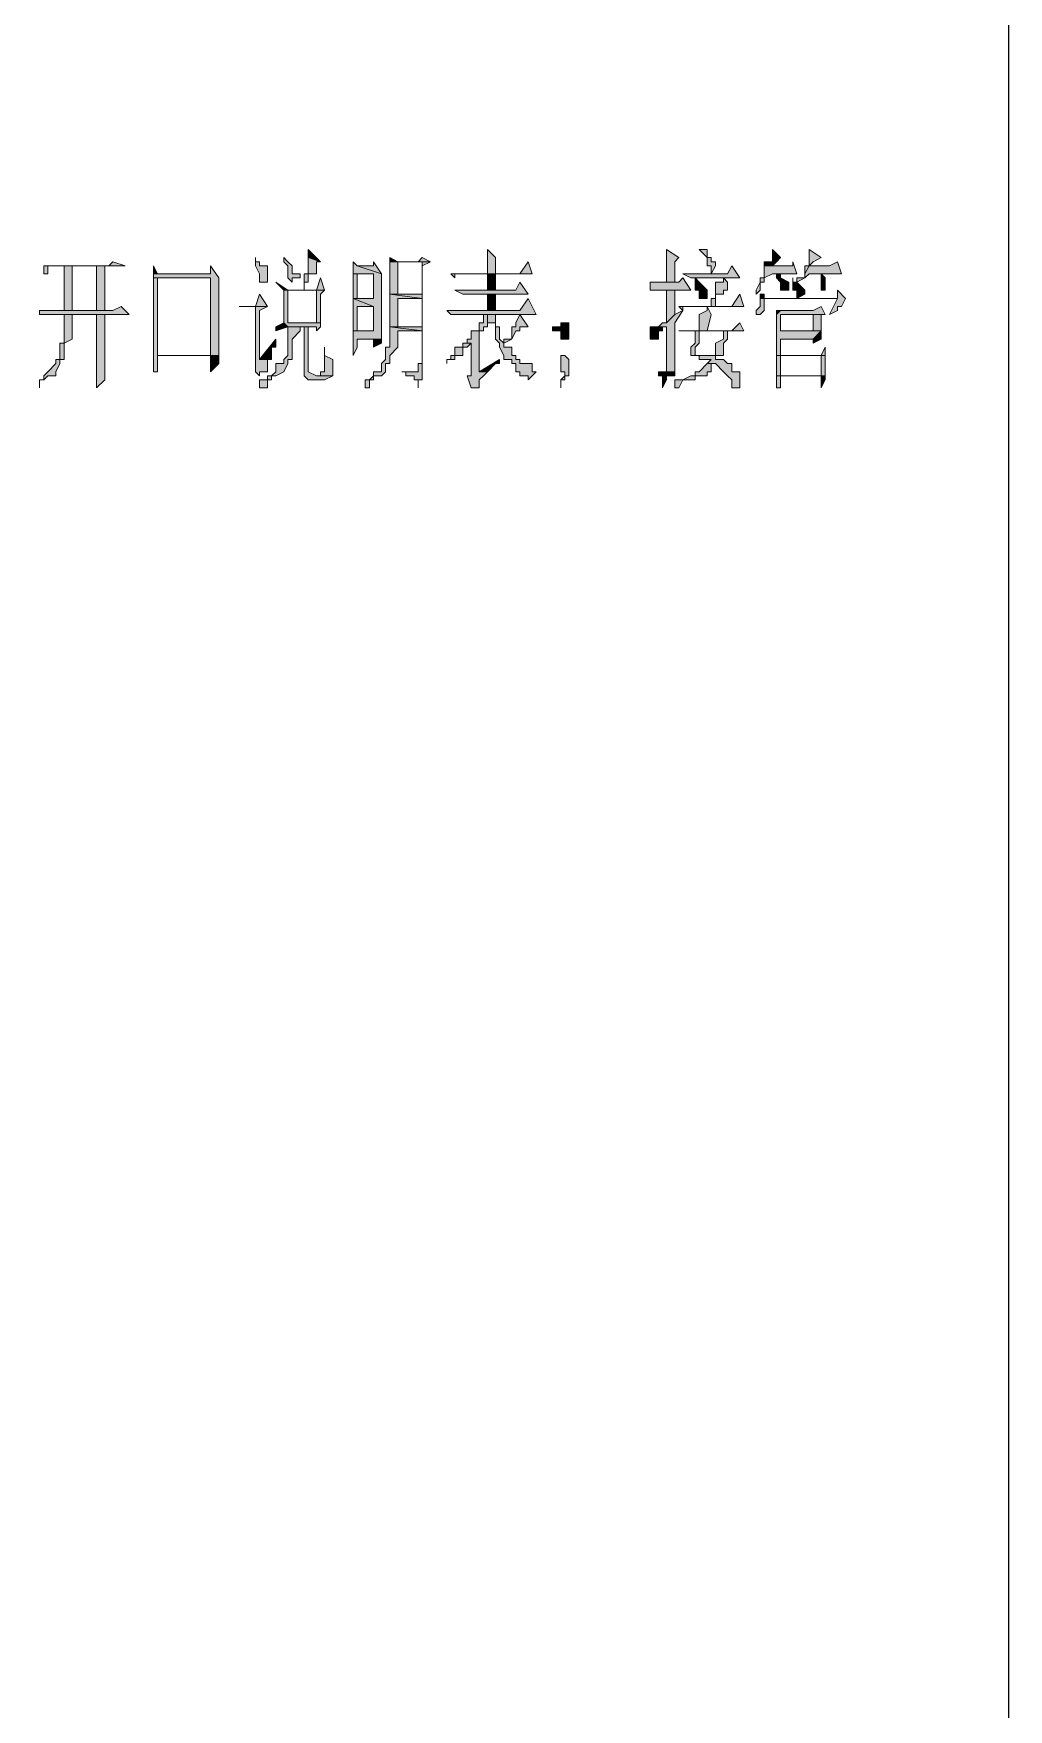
# Model space of a CAD drawing. Header units: millimetres. Extents: x 20 to 821, y 1 to 1134.
# Drawn here: x 778 to 821.2, y 548.7 to 622.8 of the extents above; entities that cross this region are included whole.
import ezdxf

# ---------------------------------------------------------------- set-up
doc = ezdxf.new("R2010")
doc.units = ezdxf.units.MM
doc.layers.add('1', color=7, linetype='Continuous')

msp = doc.modelspace()

# ---------------------------------------------------------------- hatches: boundary and pattern name
h = msp.add_hatch(color=0)
h.dxf.hatch_style = 2
h.paths.add_polyline_path([(790.2, 613.221732), (790.2, 612.861732), (790.74, 612.681732)])
h = msp.add_hatch(color=0)
h.dxf.hatch_style = 2
h.paths.add_polyline_path([(798.12, 613.221732), (798.12, 612.141732), (798.48, 612.141732), (798.48, 612.861732)])
h = msp.add_hatch(color=0)
h.dxf.hatch_style = 2
h.paths.add_polyline_path([(806.04, 613.221732), (806.04, 611.781732), (806.4, 611.781732), (806.4, 612.681732), (806.58, 612.861732)])
h = msp.add_hatch(color=0)
h.dxf.hatch_style = 2
h.paths.add_polyline_path([(807.48, 613.221732), (807.84, 612.861732), (807.84, 612.501732), (808.02, 612.501732), (808.02, 612.141732), (808.2, 612.501732), (808.2, 612.681732), (808.02, 612.681732), (808.02, 612.861732), (807.84, 612.861732), (807.84, 613.221732)])
h = msp.add_hatch(color=0)
h.dxf.hatch_style = 2
h.paths.add_polyline_path([(810.72, 613.221732), (810.72, 612.681732), (810.36, 612.681732), (810.36, 612.501732), (810.72, 612.501732), (810.9, 612.681732), (811.08, 612.861732)])
h = msp.add_hatch(color=0)
h.dxf.hatch_style = 2
h.paths.add_polyline_path([(812.34, 613.221732), (812.34, 612.501732), (812.16, 612.501732), (812.16, 612.141732), (812.34, 612.501732), (812.52, 612.681732), (812.88, 612.861732)])
h = msp.add_hatch(color=0)
h.dxf.hatch_style = 2
h.paths.add_polyline_path([(781.56, 612.681732), (781.38, 612.501732), (778.5, 612.501732), (778.5, 612.141732), (778.68, 612.141732), (778.68, 612.501732), (782.1, 612.501732)])
h = msp.add_hatch(color=0)
h.dxf.hatch_style = 2
h.paths.add_polyline_path([(779.4, 612.501732), (779.4, 610.521732), (779.76, 610.521732), (779.76, 612.501732), (780.84, 612.501732)])
h = msp.add_hatch(color=0)
h.dxf.hatch_style = 2
h.paths.add_polyline_path([(781.2, 612.501732), (779.4, 612.501732), (780.84, 612.501732), (780.84, 610.521732), (779.76, 610.521732), (779.4, 610.521732), (781.2, 610.521732)])
h = msp.add_hatch(color=0)
h.dxf.hatch_style = 2
h.paths.add_polyline_path([(785.88, 612.501732), (785.88, 612.141732), (783.54, 612.141732), (783.36, 612.141732), (783.36, 611.961732), (785.88, 611.961732), (785.88, 608.541732), (783.54, 608.541732), (786.24, 608.541732), (786.24, 611.961732)])
h = msp.add_hatch(color=0)
h.dxf.hatch_style = 2
h.paths.add_polyline_path([(783.36, 612.501732), (783.36, 612.141732), (783.54, 612.141732)])
h = msp.add_hatch(color=0)
h.dxf.hatch_style = 2
h.paths.add_polyline_path([(787.86, 612.861732), (787.86, 612.501732), (788.04, 612.141732), (788.04, 611.781732), (788.4, 611.781732), (788.4, 612.501732), (788.04, 612.501732), (788.04, 612.681732), (787.86, 612.681732)])
h = msp.add_hatch(color=0)
h.dxf.hatch_style = 2
h.paths.add_polyline_path([(789.12, 612.861732), (789.12, 612.681732), (789.3, 612.501732), (789.3, 611.961732), (789.48, 611.781732), (789.48, 611.961732), (789.84, 611.961732), (789.84, 612.141732), (789.48, 612.141732), (789.48, 612.501732), (789.3, 612.681732)])
h = msp.add_hatch(color=0)
h.dxf.hatch_style = 2
h.paths.add_polyline_path([(790.2, 612.861732), (790.2, 612.141732), (790.02, 612.141732), (790.02, 611.421732), (790.02, 611.781732), (790.2, 611.781732), (790.2, 611.961732), (790.2, 612.141732), (790.56, 612.141732), (790.56, 612.681732), (790.74, 612.681732)])
h = msp.add_hatch(color=0)
h.dxf.hatch_style = 2
h.paths.add_polyline_path([(792.18, 612.681732), (792.18, 612.141732), (793.08, 612.141732), (793.08, 611.061732), (792.36, 611.061732), (792.18, 611.061732), (793.08, 610.701732), (793.08, 609.621732), (792.36, 609.621732), (792.18, 609.621732), (792.18, 609.261732), (792.18, 608.541732), (792.36, 608.901732), (792.36, 609.261732), (793.08, 609.261732), (793.44, 609.261732), (793.44, 609.621732), (793.44, 609.981732), (793.44, 612.141732), (792.36, 612.501732)])
h = msp.add_hatch(color=0)
h.dxf.hatch_style = 2
h.paths.add_polyline_path([(793.08, 612.681732), (793.08, 612.501732), (792.36, 612.501732), (793.44, 612.141732)])
h = msp.add_hatch(color=0)
h.dxf.hatch_style = 2
h.paths.add_polyline_path([(793.8, 612.861732), (793.8, 612.681732), (794.16, 612.681732)])
h = msp.add_hatch(color=0)
h.dxf.hatch_style = 2
h.paths.add_polyline_path([(795.24, 612.861732), (795.06, 612.681732), (793.8, 612.681732), (793.8, 612.501732), (793.8, 611.241732), (794.16, 611.241732), (794.16, 612.681732), (795.24, 612.681732), (795.6, 612.681732)])
h = msp.add_hatch(color=0)
h.dxf.hatch_style = 2
h.paths.add_polyline_path([(795.6, 612.681732), (795.24, 612.681732), (795.24, 611.241732), (793.8, 611.241732), (795.24, 611.061732), (795.24, 609.801732), (794.16, 609.801732), (793.8, 609.801732), (795.24, 609.621732), (795.24, 608.181732), (795.06, 608.181732), (795.06, 607.821732), (794.34, 607.821732), (794.52, 607.821732), (794.52, 607.641732), (794.88, 607.641732), (794.88, 607.461732), (795.06, 607.461732), (795.06, 607.101732), (795.06, 607.461732), (795.24, 607.461732), (795.24, 612.501732)])
h = msp.add_hatch(color=0)
h.dxf.hatch_style = 2
h.paths.add_polyline_path([(799.92, 612.681732), (799.56, 612.141732), (796.5, 612.141732), (796.68, 611.961732), (796.68, 612.141732), (797.04, 612.141732), (800.1, 612.141732)])
h = msp.add_hatch(color=0)
h.dxf.hatch_style = 2
h.paths.add_polyline_path([(808.92, 612.501732), (808.74, 612.141732), (806.76, 612.141732), (807.12, 611.961732), (809.28, 611.961732)])
h = msp.add_hatch(color=0)
h.dxf.hatch_style = 2
h.paths.add_polyline_path([(811.62, 612.681732), (811.62, 612.501732), (810.72, 612.501732), (810.36, 612.501732), (810.36, 612.141732), (810.36, 611.961732), (810.18, 611.961732), (810.18, 611.781732), (810, 611.421732), (810, 611.241732), (810.18, 611.421732), (810.18, 611.781732), (810.36, 611.781732), (810.36, 611.961732), (810.72, 612.141732), (811.8, 612.141732)])
h = msp.add_hatch(color=0)
h.dxf.hatch_style = 2
h.paths.add_polyline_path([(813.6, 612.681732), (813.24, 612.501732), (812.34, 612.501732), (812.16, 612.141732), (812.16, 611.961732), (811.8, 611.961732), (811.8, 611.781732), (812.16, 611.961732), (812.34, 612.141732), (813.78, 612.141732)])
h = msp.add_hatch(color=0)
h.dxf.hatch_style = 2
h.paths.add_polyline_path([(783.36, 611.961732), (783.36, 608.181732), (783.36, 607.821732), (783.54, 607.821732), (783.54, 608.541732), (785.88, 608.541732), (786.24, 608.541732), (783.54, 608.541732), (783.54, 611.961732), (785.88, 611.961732)])
h = msp.add_hatch(color=0)
h.dxf.hatch_style = 2
h.paths.add_polyline_path([(788.76, 611.781732), (789.12, 611.421732), (789.3, 611.421732)])
h = msp.add_hatch(color=0)
h.dxf.hatch_style = 2
h.paths.add_polyline_path([(790.74, 611.961732), (790.56, 611.421732), (789.12, 611.421732), (789.12, 611.241732), (789.12, 609.981732), (789.3, 609.801732), (790.56, 609.801732), (790.56, 609.621732), (790.74, 609.801732), (790.74, 609.981732), (789.3, 609.981732), (789.3, 611.421732), (790.56, 611.421732), (790.92, 611.421732)])
h = msp.add_hatch(color=0)
h.dxf.hatch_style = 2
h.paths.add_polyline_path([(792.18, 612.141732), (792.18, 611.061732), (792.36, 611.061732), (792.36, 612.141732), (793.08, 612.141732)])
h = msp.add_hatch(color=0)
h.dxf.hatch_style = 2
h.paths.add_polyline_path([(799.56, 611.781732), (799.38, 611.421732), (796.68, 611.421732), (797.04, 611.241732), (799.92, 611.241732)])
h = msp.add_hatch(color=0)
h.dxf.hatch_style = 2
h.paths.add_polyline_path([(798.12, 611.421732), (798.48, 611.421732), (798.48, 612.141732), (798.12, 612.141732)])
h = msp.add_hatch(color=0)
h.dxf.hatch_style = 2
h.paths.add_polyline_path([(806.76, 611.961732), (806.58, 611.781732), (805.32, 611.781732), (805.32, 611.421732), (807.12, 611.421732)])
h = msp.add_hatch(color=0)
h.dxf.hatch_style = 2
h.paths.add_polyline_path([(807.3, 611.961732), (807.3, 611.421732), (807.48, 611.421732), (807.48, 611.061732), (807.84, 611.061732), (807.84, 611.421732), (807.48, 611.781732)])
h = msp.add_hatch(color=0)
h.dxf.hatch_style = 2
h.paths.add_polyline_path([(808.56, 611.961732), (808.56, 611.781732), (808.2, 611.781732), (808.2, 611.061732), (808.02, 611.061732), (808.02, 610.701732), (808.2, 610.701732), (808.2, 611.241732), (808.56, 611.241732), (808.56, 611.421732), (808.74, 611.421732), (808.74, 611.781732)])
h = msp.add_hatch(color=0)
h.dxf.hatch_style = 2
h.paths.add_polyline_path([(810.9, 612.141732), (810.9, 611.961732), (811.08, 611.781732), (811.08, 611.421732), (811.44, 611.421732), (811.44, 611.781732), (811.08, 611.961732), (811.08, 612.141732)])
h = msp.add_hatch(color=0)
h.dxf.hatch_style = 2
h.paths.add_polyline_path([(811.62, 611.961732), (811.62, 611.421732), (811.8, 611.421732), (811.8, 611.061732), (812.16, 611.241732), (812.16, 611.421732), (811.8, 611.781732), (811.62, 611.781732)])
h = msp.add_hatch(color=0)
h.dxf.hatch_style = 2
h.paths.add_polyline_path([(812.88, 612.141732), (812.52, 612.141732), (812.88, 612.141732), (812.88, 611.421732), (813.06, 611.421732), (813.06, 611.961732)])
h = msp.add_hatch(color=0)
h.dxf.hatch_style = 2
h.paths.add_polyline_path([(788.04, 611.241732), (787.86, 610.701732), (787.14, 610.701732), (787.32, 610.701732), (788.4, 610.701732)])
h = msp.add_hatch(color=0)
h.dxf.hatch_style = 2
h.paths.add_polyline_path([(790.92, 611.421732), (790.56, 611.421732), (790.56, 609.981732), (789.3, 609.981732), (790.74, 609.981732), (790.74, 611.241732)])
h = msp.add_hatch(color=0)
h.dxf.hatch_style = 2
h.paths.add_polyline_path([(792.18, 611.061732), (792.18, 609.621732), (792.36, 609.621732), (792.36, 610.701732), (793.08, 610.701732)])
h = msp.add_hatch(color=0)
h.dxf.hatch_style = 2
h.paths.add_polyline_path([(793.8, 611.241732), (793.8, 609.801732), (794.16, 609.801732), (794.16, 611.061732), (795.24, 611.061732)])
h = msp.add_hatch(color=0)
h.dxf.hatch_style = 2
h.paths.add_polyline_path([(799.92, 611.061732), (799.56, 610.521732), (796.32, 610.521732), (796.5, 610.341732), (800.28, 610.341732)])
h = msp.add_hatch(color=0)
h.dxf.hatch_style = 2
h.paths.add_polyline_path([(798.12, 610.521732), (798.48, 610.521732), (798.48, 611.241732), (798.12, 611.241732)])
h = msp.add_hatch(color=0)
h.dxf.hatch_style = 2
h.paths.add_polyline_path([(806.4, 611.421732), (806.04, 611.421732), (806.04, 609.981732), (806.4, 610.341732)])
h = msp.add_hatch(color=0)
h.dxf.hatch_style = 2
h.paths.add_polyline_path([(809.28, 611.241732), (808.92, 610.701732), (806.58, 610.701732), (806.76, 610.521732), (806.76, 610.701732), (807.12, 610.701732), (809.46, 610.701732)])
h = msp.add_hatch(color=0)
h.dxf.hatch_style = 2
h.paths.add_polyline_path([(810.18, 611.061732), (810.18, 610.701732), (810, 610.521732), (810, 610.341732), (810.18, 610.341732), (810.36, 610.521732), (810.36, 611.061732), (813.6, 611.061732)])
h = msp.add_hatch(color=0)
h.dxf.hatch_style = 2
h.paths.add_polyline_path([(813.6, 611.421732), (813.6, 611.061732), (811.8, 611.061732), (810.18, 611.061732), (813.6, 611.061732), (813.24, 610.341732), (813.6, 610.521732), (813.6, 610.701732), (813.78, 610.701732), (813.96, 611.061732)])
h = msp.add_hatch(color=0)
h.dxf.hatch_style = 2
h.paths.add_polyline_path([(810.18, 611.061732), (810.36, 611.061732), (810.36, 611.241732), (810.18, 611.241732)])
h = msp.add_hatch(color=0)
h.dxf.hatch_style = 2
h.paths.add_polyline_path([(781.92, 610.701732), (781.56, 610.521732), (778.32, 610.521732), (778.32, 610.341732), (782.28, 610.341732)])
h = msp.add_hatch(color=0)
h.dxf.hatch_style = 2
h.paths.add_polyline_path([(779.4, 610.341732), (779.4, 609.081732), (779.22, 609.081732), (779.22, 608.361732), (779.04, 608.361732), (779.04, 608.181732), (778.68, 607.821732), (778.5, 607.641732), (778.5, 607.461732), (778.32, 607.461732), (778.32, 607.101732), (778.32, 607.461732), (778.5, 607.461732), (778.68, 607.641732), (779.04, 607.641732), (779.04, 607.821732), (779.22, 608.181732), (779.22, 608.361732), (779.4, 608.361732), (779.4, 609.081732), (779.76, 609.261732), (779.76, 610.341732), (780.84, 610.341732)])
h = msp.add_hatch(color=0)
h.dxf.hatch_style = 2
h.paths.add_polyline_path([(781.2, 610.341732), (779.4, 610.341732), (780.84, 610.341732), (780.84, 607.101732), (781.2, 607.461732)])
h = msp.add_hatch(color=0)
h.dxf.hatch_style = 2
h.paths.add_polyline_path([(788.4, 610.701732), (787.86, 610.701732), (787.86, 608.361732), (787.86, 607.821732), (788.04, 607.641732), (788.04, 607.821732), (788.4, 607.821732), (788.4, 608.361732), (788.04, 608.361732), (788.04, 610.521732)])
h = msp.add_hatch(color=0)
h.dxf.hatch_style = 2
h.paths.add_polyline_path([(797.94, 610.341732), (797.94, 609.981732), (797.76, 609.981732), (797.76, 609.621732), (797.4, 609.621732), (797.4, 609.261732), (797.22, 609.261732), (797.22, 609.081732), (797.4, 609.081732), (797.4, 607.641732), (797.22, 607.641732), (797.4, 607.101732), (797.76, 607.101732), (797.76, 607.461732), (797.94, 607.641732), (798.12, 607.821732), (797.76, 607.821732), (797.76, 609.261732), (797.76, 609.621732), (797.94, 609.621732), (797.94, 609.801732), (798.12, 609.801732), (798.12, 610.341732)])
h = msp.add_hatch(color=0)
h.dxf.hatch_style = 2
h.paths.add_polyline_path([(798.48, 610.341732), (797.94, 610.341732), (798.12, 610.341732), (798.12, 609.981732), (798.48, 609.981732), (798.48, 609.261732), (798.66, 609.081732), (798.66, 608.901732), (798.84, 608.541732), (798.84, 608.361732), (799.2, 608.361732), (799.2, 608.181732), (799.38, 608.181732), (799.38, 607.821732), (799.56, 607.821732), (799.56, 607.641732), (799.92, 607.641732), (799.92, 607.461732), (800.1, 607.641732), (800.28, 607.821732), (800.1, 607.821732), (800.1, 608.181732), (799.56, 608.181732), (799.56, 608.361732), (799.38, 608.361732), (799.38, 608.541732), (799.2, 608.541732), (799.2, 608.901732), (798.84, 608.901732), (798.84, 609.081732), (798.66, 609.261732), (798.66, 609.801732), (798.48, 609.801732)])
h = msp.add_hatch(color=0)
h.dxf.hatch_style = 2
h.paths.add_polyline_path([(799.56, 610.341732), (799.38, 609.981732), (799.38, 609.801732), (799.2, 609.801732), (799.2, 609.261732), (798.84, 609.261732), (798.84, 609.081732), (799.2, 609.261732), (799.38, 609.621732), (799.56, 609.621732), (799.56, 609.801732), (799.92, 609.801732)])
h = msp.add_hatch(color=0)
h.dxf.hatch_style = 2
h.paths.add_polyline_path([(806.76, 610.521732), (806.4, 610.341732), (806.04, 609.981732), (805.86, 609.981732), (805.68, 609.801732), (806.04, 609.801732), (806.04, 608.181732), (806.04, 607.821732), (805.86, 607.821732), (806.4, 607.821732), (806.4, 608.181732), (806.4, 609.981732)])
h = msp.add_hatch(color=0)
h.dxf.hatch_style = 2
h.paths.add_polyline_path([(807.84, 610.701732), (807.84, 610.521732), (807.48, 610.341732), (807.48, 609.621732), (807.84, 609.621732), (808.02, 610.341732)])
h = msp.add_hatch(color=0)
h.dxf.hatch_style = 2
h.paths.add_polyline_path([(812.88, 610.701732), (812.52, 610.521732), (811.08, 610.521732), (810.9, 610.341732), (810.9, 608.541732), (812.88, 608.541732), (812.88, 607.641732), (811.08, 607.641732), (810.9, 607.641732), (810.9, 607.461732), (810.9, 607.101732), (811.08, 607.101732), (811.08, 607.641732), (812.88, 607.641732), (813.06, 607.641732), (813.06, 607.821732), (813.06, 608.541732), (811.08, 608.541732), (811.08, 609.261732), (812.52, 609.261732), (812.88, 609.621732), (811.08, 609.621732), (811.08, 610.341732), (813.06, 610.341732)])
h = msp.add_hatch(color=0)
h.dxf.hatch_style = 2
h.paths.add_polyline_path([(810.9, 610.521732), (810.9, 610.341732), (811.08, 610.521732)])
h = msp.add_hatch(color=0)
h.dxf.hatch_style = 2
h.paths.add_polyline_path([(813.06, 610.341732), (812.52, 610.341732), (812.52, 609.621732), (811.08, 609.621732), (812.88, 609.621732), (812.88, 610.341732)])
h = msp.add_hatch(color=0)
h.dxf.hatch_style = 2
h.paths.add_polyline_path([(789.3, 609.801732), (789.3, 608.541732), (789.12, 608.361732), (789.12, 608.181732), (788.76, 608.181732), (788.76, 607.821732), (788.58, 607.641732), (788.4, 607.641732), (788.4, 607.461732), (788.04, 607.461732), (788.04, 607.101732), (788.4, 607.101732), (788.4, 607.461732), (788.58, 607.461732), (788.58, 607.641732), (788.76, 607.641732), (789.12, 607.821732), (789.3, 608.181732), (789.3, 608.361732), (789.48, 608.361732), (789.48, 609.261732), (789.84, 609.621732), (789.84, 609.801732), (790.02, 609.801732), (790.56, 609.801732)])
h = msp.add_hatch(color=0)
h.dxf.hatch_style = 2
h.paths.add_polyline_path([(789.12, 609.981732), (788.76, 609.801732), (788.76, 609.621732), (789.3, 609.801732)])
h = msp.add_hatch(color=0)
h.dxf.hatch_style = 2
h.paths.add_polyline_path([(790.2, 609.801732), (790.02, 609.801732), (790.02, 607.821732), (790.02, 607.641732), (790.2, 607.461732), (790.92, 607.461732), (791.28, 607.641732), (790.56, 607.641732), (790.2, 607.821732)])
h = msp.add_hatch(color=0)
h.dxf.hatch_style = 2
h.paths.add_polyline_path([(793.8, 609.801732), (793.8, 608.901732), (793.62, 608.901732), (793.62, 608.361732), (793.44, 608.181732), (793.44, 607.821732), (793.08, 607.821732), (793.08, 607.641732), (792.9, 607.461732), (792.72, 607.461732), (792.72, 607.101732), (792.9, 607.101732), (792.9, 607.461732), (793.08, 607.461732), (793.08, 607.641732), (793.44, 607.641732), (793.62, 607.821732), (793.62, 608.181732), (793.8, 608.181732), (793.8, 608.541732), (794.16, 608.901732), (794.16, 609.621732), (795.24, 609.621732)])
h = msp.add_hatch(color=0)
h.dxf.hatch_style = 2
h.paths.add_polyline_path([(801.54, 609.981732), (801.36, 609.981732), (801.36, 609.801732), (801, 609.801732), (801, 609.621732), (801.36, 609.621732), (801.36, 609.261732), (801.72, 609.261732), (801.72, 609.621732), (801.72, 609.981732)])
h = msp.add_hatch(color=0)
h.dxf.hatch_style = 2
h.paths.add_polyline_path([(805.68, 609.801732), (805.32, 609.801732), (805.32, 609.261732), (805.68, 609.261732), (805.68, 609.621732), (805.86, 609.621732), (805.86, 609.801732), (806.04, 609.801732)])
h = msp.add_hatch(color=0)
h.dxf.hatch_style = 2
h.paths.add_polyline_path([(809.28, 609.981732), (808.92, 609.621732), (806.58, 609.621732), (806.76, 609.621732), (809.46, 609.621732)])
h = msp.add_hatch(color=0)
h.dxf.hatch_style = 2
h.paths.add_polyline_path([(807.3, 609.621732), (807.3, 609.081732), (807.12, 608.901732), (807.12, 608.541732), (807.3, 608.541732), (807.48, 608.541732), (807.48, 608.361732), (808.02, 608.361732), (807.84, 608.181732), (808.2, 608.181732), (808.56, 607.821732), (808.74, 607.641732), (808.92, 607.461732), (808.92, 607.101732), (809.28, 607.101732), (809.28, 607.821732), (808.92, 607.821732), (808.92, 608.181732), (808.74, 608.181732), (808.56, 608.361732), (808.2, 608.361732), (808.2, 608.541732), (807.3, 608.541732), (807.3, 608.901732), (807.48, 609.081732), (807.48, 609.621732), (808.56, 609.621732)])
h = msp.add_hatch(color=0)
h.dxf.hatch_style = 2
h.paths.add_polyline_path([(808.74, 609.621732), (807.3, 609.621732), (808.56, 609.621732), (808.56, 609.261732), (808.2, 609.081732), (808.2, 608.541732), (808.02, 608.541732), (808.56, 608.541732), (808.56, 608.901732), (808.56, 609.081732), (808.74, 609.261732)])
h = msp.add_hatch(color=0)
h.dxf.hatch_style = 2
h.paths.add_polyline_path([(812.88, 609.621732), (812.52, 609.261732), (812.52, 609.081732), (812.88, 609.261732)])
h = msp.add_hatch(color=0)
h.dxf.hatch_style = 2
h.paths.add_polyline_path([(788.76, 609.261732), (788.04, 608.361732), (788.58, 608.361732), (788.58, 608.541732), (788.58, 608.901732), (788.76, 608.901732)])
h = msp.add_hatch(color=0)
h.dxf.hatch_style = 2
h.paths.add_polyline_path([(790.92, 608.901732), (790.92, 607.821732), (790.74, 607.821732), (790.74, 607.641732), (790.56, 607.641732), (791.28, 607.641732), (791.28, 607.821732), (791.28, 608.361732), (790.92, 608.541732)])
h = msp.add_hatch(color=0)
h.dxf.hatch_style = 2
h.paths.add_polyline_path([(793.44, 609.261732), (793.08, 609.261732), (793.08, 608.901732), (793.44, 609.081732)])
h = msp.add_hatch(color=0)
h.dxf.hatch_style = 2
h.paths.add_polyline_path([(797.22, 609.081732), (797.04, 609.081732), (797.04, 608.901732), (796.68, 608.901732), (796.68, 608.541732), (796.5, 608.541732), (796.5, 608.361732), (796.32, 608.361732), (796.32, 608.181732), (796.32, 608.361732), (796.5, 608.361732), (796.68, 608.361732), (796.68, 608.541732), (797.04, 608.541732), (797.04, 608.901732), (797.22, 608.901732), (797.4, 609.081732)])
h = msp.add_hatch(color=0)
h.dxf.hatch_style = 2
h.paths.add_polyline_path([(813.06, 608.901732), (812.88, 608.541732), (811.08, 608.541732), (813.06, 608.541732)])
h = msp.add_hatch(color=0)
h.dxf.hatch_style = 2
h.paths.add_polyline_path([(786.24, 608.541732), (785.88, 608.541732), (785.88, 607.821732), (786.24, 608.181732)])
h = msp.add_hatch(color=0)
h.dxf.hatch_style = 2
h.paths.add_polyline_path([(798.66, 608.361732), (797.76, 607.821732), (798.12, 607.821732), (798.48, 608.181732), (798.66, 608.181732)])
h = msp.add_hatch(color=0)
h.dxf.hatch_style = 2
h.paths.add_polyline_path([(801.54, 608.541732), (801.36, 608.541732), (801.36, 608.361732), (801.36, 607.821732), (801.54, 607.821732), (801.54, 607.641732), (801.36, 607.461732), (801.36, 607.101732), (801.36, 607.461732), (801.54, 607.461732), (801.54, 607.641732), (801.72, 607.641732), (801.72, 608.361732)])
h = msp.add_hatch(color=0)
h.dxf.hatch_style = 2
h.paths.add_polyline_path([(807.84, 608.181732), (807.48, 607.821732), (807.3, 607.821732), (807.3, 607.641732), (807.12, 607.641732), (806.76, 607.461732), (806.4, 607.461732), (806.4, 607.101732), (806.58, 607.101732), (806.76, 607.461732), (807.12, 607.461732), (807.3, 607.461732), (807.3, 607.641732), (807.84, 607.641732), (807.84, 607.821732), (808.02, 607.821732), (808.02, 608.181732), (808.2, 608.181732)])
h = msp.add_hatch(color=0)
h.dxf.hatch_style = 2
h.paths.add_polyline_path([(810.9, 608.541732), (810.9, 607.641732), (811.08, 607.641732), (811.08, 608.541732), (812.88, 608.541732)])
h = msp.add_hatch(color=0)
h.dxf.hatch_style = 2
h.paths.add_polyline_path([(794.34, 607.821732), (795.06, 607.821732), (794.88, 607.821732)])
h = msp.add_hatch(color=0)
h.dxf.hatch_style = 2
h.paths.add_polyline_path([(805.68, 607.821732), (805.68, 607.641732), (805.86, 607.641732), (805.86, 607.101732), (806.04, 607.461732), (806.04, 607.641732), (806.4, 607.641732), (806.4, 607.821732), (805.86, 607.821732)])
h = msp.add_hatch(color=0)
h.dxf.hatch_style = 2
h.paths.add_polyline_path([(813.06, 607.641732), (812.88, 607.641732), (812.88, 607.101732), (813.06, 607.461732)])

# ---------------------------------------------------------------- linework, layer by layer
at = {"layer": '1', "color": 0, "lineweight": 25}
msp.add_lwpolyline([(20.16, 1133.601732), (821.16, 1133.601732), (821.16, 0.501732), (20.16, 0.501732), (20.16, 1133.601732)], dxfattribs=at)
at = {"layer": '1', "color": 0, "lineweight": 5}
for points in [[(790.2, 613.221732), (790.2, 612.861732), (790.74, 612.681732), (790.2, 613.221732)], [(798.12, 613.221732), (798.12, 612.141732), (798.48, 612.141732), (798.48, 612.861732), (798.12, 613.221732)], [(806.04, 613.221732), (806.04, 611.781732), (806.4, 611.781732), (806.4, 612.681732), (806.58, 612.861732), (806.04, 613.221732)], [(807.48, 613.221732), (807.84, 612.861732), (807.84, 612.501732), (808.02, 612.501732), (808.02, 612.141732), (808.2, 612.501732), (808.2, 612.681732), (808.02, 612.681732), (808.02, 612.861732), (807.84, 612.861732), (807.84, 613.221732), (807.48, 613.221732)], [(810.72, 613.221732), (810.72, 612.681732), (810.36, 612.681732), (810.36, 612.501732), (810.72, 612.501732), (810.9, 612.681732), (811.08, 612.861732), (810.72, 613.221732)], [(812.34, 613.221732), (812.34, 612.501732), (812.16, 612.501732), (812.16, 612.141732), (812.34, 612.501732), (812.52, 612.681732), (812.88, 612.861732), (812.34, 613.221732)], [(781.56, 612.681732), (781.38, 612.501732), (778.5, 612.501732), (778.5, 612.141732), (778.68, 612.141732), (778.68, 612.501732), (782.1, 612.501732), (781.56, 612.681732)], [(779.4, 612.501732), (779.4, 610.521732), (779.76, 610.521732), (779.76, 612.501732), (780.84, 612.501732), (779.4, 612.501732)], [(781.2, 612.501732), (779.4, 612.501732), (780.84, 612.501732), (780.84, 610.521732), (779.76, 610.521732), (779.4, 610.521732), (781.2, 610.521732), (781.2, 612.501732)], [(785.88, 612.501732), (785.88, 612.141732), (783.54, 612.141732), (783.36, 612.141732), (783.36, 611.961732), (785.88, 611.961732), (785.88, 608.541732), (783.54, 608.541732), (786.24, 608.541732), (786.24, 611.961732), (785.88, 612.501732)], [(783.36, 612.501732), (783.36, 612.141732), (783.54, 612.141732), (783.36, 612.501732)], [(787.86, 612.861732), (787.86, 612.501732), (788.04, 612.141732), (788.04, 611.781732), (788.4, 611.781732), (788.4, 612.501732), (788.04, 612.501732), (788.04, 612.681732), (787.86, 612.681732), (787.86, 612.861732)], [(789.12, 612.861732), (789.12, 612.681732), (789.3, 612.501732), (789.3, 611.961732), (789.48, 611.781732), (789.48, 611.961732), (789.84, 611.961732), (789.84, 612.141732), (789.48, 612.141732), (789.48, 612.501732), (789.3, 612.681732), (789.12, 612.861732)], [(790.2, 612.861732), (790.2, 612.141732), (790.02, 612.141732), (790.02, 611.421732), (790.02, 611.781732), (790.2, 611.781732), (790.2, 611.961732), (790.2, 612.141732), (790.56, 612.141732), (790.56, 612.681732), (790.74, 612.681732), (790.2, 612.861732)], [(792.18, 612.681732), (792.18, 612.141732), (793.08, 612.141732), (793.08, 611.061732), (792.36, 611.061732), (792.18, 611.061732), (793.08, 610.701732), (793.08, 609.621732), (792.36, 609.621732), (792.18, 609.621732), (792.18, 609.261732), (792.18, 608.541732), (792.36, 608.901732), (792.36, 609.261732), (793.08, 609.261732), (793.44, 609.261732), (793.44, 609.621732), (793.44, 609.981732), (793.44, 609.981732), (793.44, 612.141732), (792.36, 612.501732), (792.18, 612.681732)], [(793.08, 612.681732), (793.08, 612.501732), (792.36, 612.501732), (793.44, 612.141732), (793.08, 612.681732)], [(793.8, 612.861732), (793.8, 612.681732), (794.16, 612.681732), (793.8, 612.861732)], [(795.24, 612.861732), (795.06, 612.681732), (793.8, 612.681732), (793.8, 612.501732), (793.8, 611.241732), (794.16, 611.241732), (794.16, 612.681732), (795.24, 612.681732), (795.6, 612.681732), (795.24, 612.861732)], [(795.6, 612.681732), (795.24, 612.681732), (795.24, 611.241732), (793.8, 611.241732), (795.24, 611.061732), (795.24, 609.801732), (794.16, 609.801732), (793.8, 609.801732), (795.24, 609.621732), (795.24, 608.181732), (795.06, 608.181732), (795.06, 607.821732), (794.34, 607.821732), (794.52, 607.821732), (794.52, 607.641732), (794.88, 607.641732), (794.88, 607.461732), (795.06, 607.461732), (795.06, 607.101732), (795.06, 607.461732), (795.24, 607.461732), (795.24, 612.501732), (795.6, 612.681732)], [(799.92, 612.681732), (799.56, 612.141732), (796.5, 612.141732), (796.68, 611.961732), (796.68, 612.141732), (797.04, 612.141732), (800.1, 612.141732), (799.92, 612.681732)], [(808.92, 612.501732), (808.74, 612.141732), (806.76, 612.141732), (807.12, 611.961732), (809.28, 611.961732), (808.92, 612.501732)], [(811.62, 612.681732), (811.62, 612.501732), (810.72, 612.501732), (810.36, 612.501732), (810.36, 612.141732), (810.36, 611.961732), (810.18, 611.961732), (810.18, 611.781732), (810, 611.421732), (810, 611.241732), (810.18, 611.421732), (810.18, 611.781732), (810.36, 611.781732), (810.36, 611.961732), (810.72, 612.141732), (811.8, 612.141732), (811.62, 612.681732)], [(813.6, 612.681732), (813.24, 612.501732), (812.34, 612.501732), (812.16, 612.141732), (812.16, 611.961732), (811.8, 611.961732), (811.8, 611.781732), (812.16, 611.961732), (812.34, 612.141732), (813.78, 612.141732), (813.6, 612.681732)], [(783.36, 611.961732), (783.36, 608.181732), (783.36, 608.181732), (783.36, 607.821732), (783.54, 607.821732), (783.54, 608.541732), (785.88, 608.541732), (786.24, 608.541732), (783.54, 608.541732), (783.54, 611.961732), (785.88, 611.961732), (783.36, 611.961732)], [(788.76, 611.781732), (789.12, 611.421732), (789.3, 611.421732), (788.76, 611.781732)], [(790.74, 611.961732), (790.56, 611.421732), (789.12, 611.421732), (789.12, 611.241732), (789.12, 609.981732), (789.3, 609.801732), (790.56, 609.801732), (790.56, 609.621732), (790.74, 609.801732), (790.74, 609.981732), (789.3, 609.981732), (789.3, 611.421732), (790.56, 611.421732), (790.92, 611.421732), (790.74, 611.961732)], [(792.18, 612.141732), (792.18, 611.061732), (792.36, 611.061732), (792.36, 612.141732), (793.08, 612.141732), (792.18, 612.141732)], [(799.56, 611.781732), (799.38, 611.421732), (796.68, 611.421732), (797.04, 611.241732), (799.92, 611.241732), (799.56, 611.781732)], [(798.12, 611.421732), (798.48, 611.421732), (798.48, 612.141732), (798.12, 612.141732), (798.12, 611.421732)], [(806.76, 611.961732), (806.58, 611.781732), (805.32, 611.781732), (805.32, 611.421732), (807.12, 611.421732), (806.76, 611.961732)], [(807.3, 611.961732), (807.3, 611.421732), (807.48, 611.421732), (807.48, 611.061732), (807.84, 611.061732), (807.84, 611.421732), (807.48, 611.781732), (807.3, 611.961732)], [(808.56, 611.961732), (808.56, 611.781732), (808.2, 611.781732), (808.2, 611.061732), (808.02, 611.061732), (808.02, 610.701732), (808.2, 610.701732), (808.2, 611.241732), (808.56, 611.241732), (808.56, 611.421732), (808.74, 611.421732), (808.74, 611.781732), (808.56, 611.961732)], [(810.9, 612.141732), (810.9, 611.961732), (811.08, 611.781732), (811.08, 611.421732), (811.44, 611.421732), (811.44, 611.781732), (811.08, 611.961732), (811.08, 612.141732), (810.9, 612.141732)], [(811.62, 611.961732), (811.62, 611.421732), (811.8, 611.421732), (811.8, 611.061732), (812.16, 611.241732), (812.16, 611.421732), (811.8, 611.781732), (811.62, 611.781732), (811.62, 611.961732)], [(812.88, 612.141732), (812.52, 612.141732), (812.88, 612.141732), (812.88, 611.421732), (813.06, 611.421732), (813.06, 611.961732), (812.88, 612.141732)], [(788.04, 611.241732), (787.86, 610.701732), (787.14, 610.701732), (787.32, 610.701732), (788.4, 610.701732), (788.04, 611.241732)], [(790.92, 611.421732), (790.56, 611.421732), (790.56, 609.981732), (789.3, 609.981732), (790.74, 609.981732), (790.74, 611.241732), (790.92, 611.421732)], [(792.18, 611.061732), (792.18, 609.621732), (792.36, 609.621732), (792.36, 610.701732), (793.08, 610.701732), (792.18, 611.061732)], [(793.8, 611.241732), (793.8, 609.801732), (794.16, 609.801732), (794.16, 611.061732), (795.24, 611.061732), (793.8, 611.241732)], [(799.92, 611.061732), (799.56, 610.521732), (796.32, 610.521732), (796.5, 610.341732), (800.28, 610.341732), (799.92, 611.061732)], [(798.12, 610.521732), (798.48, 610.521732), (798.48, 611.241732), (798.12, 611.241732), (798.12, 610.521732)], [(806.4, 611.421732), (806.04, 611.421732), (806.04, 609.981732), (806.4, 610.341732), (806.4, 611.421732)], [(809.28, 611.241732), (808.92, 610.701732), (806.58, 610.701732), (806.76, 610.521732), (806.76, 610.701732), (807.12, 610.701732), (809.46, 610.701732), (809.28, 611.241732)], [(810.18, 611.061732), (810.18, 610.701732), (810, 610.521732), (810, 610.341732), (810.18, 610.341732), (810.36, 610.521732), (810.36, 611.061732), (813.6, 611.061732), (810.18, 611.061732)], [(813.6, 611.421732), (813.6, 611.061732), (811.8, 611.061732), (810.18, 611.061732), (813.6, 611.061732), (813.24, 610.341732), (813.6, 610.521732), (813.6, 610.701732), (813.78, 610.701732), (813.96, 611.061732), (813.6, 611.421732)], [(810.18, 611.061732), (810.36, 611.061732), (810.36, 611.241732), (810.18, 611.241732), (810.18, 611.061732)], [(781.92, 610.701732), (781.56, 610.521732), (778.32, 610.521732), (778.32, 610.341732), (782.28, 610.341732), (781.92, 610.701732)], [(779.4, 610.341732), (779.4, 609.081732), (779.22, 609.081732), (779.22, 608.361732), (779.04, 608.361732), (779.04, 608.181732), (778.68, 607.821732), (778.5, 607.641732), (778.5, 607.461732), (778.32, 607.461732), (778.32, 607.101732), (778.32, 607.461732), (778.5, 607.461732), (778.68, 607.641732), (779.04, 607.641732), (779.04, 607.821732), (779.22, 608.181732), (779.22, 608.361732), (779.4, 608.361732), (779.4, 609.081732), (779.76, 609.261732), (779.76, 610.341732), (780.84, 610.341732), (779.4, 610.341732)], [(781.2, 610.341732), (779.4, 610.341732), (780.84, 610.341732), (780.84, 607.101732), (781.2, 607.461732), (781.2, 610.341732)], [(788.4, 610.701732), (787.86, 610.701732), (787.86, 608.361732), (787.86, 607.821732), (788.04, 607.641732), (788.04, 607.821732), (788.4, 607.821732), (788.4, 608.361732), (788.04, 608.361732), (788.04, 610.521732), (788.4, 610.701732)], [(797.94, 610.341732), (797.94, 609.981732), (797.76, 609.981732), (797.76, 609.621732), (797.4, 609.621732), (797.4, 609.261732), (797.22, 609.261732), (797.22, 609.081732), (797.4, 609.081732), (797.4, 607.641732), (797.22, 607.641732), (797.4, 607.101732), (797.76, 607.101732), (797.76, 607.461732), (797.94, 607.641732), (797.94, 607.641732), (798.12, 607.821732), (797.76, 607.821732), (797.76, 609.261732), (797.76, 609.621732), (797.94, 609.621732), (797.94, 609.801732), (798.12, 609.801732), (798.12, 610.341732), (797.94, 610.341732)], [(798.48, 610.341732), (797.94, 610.341732), (798.12, 610.341732), (798.12, 609.981732), (798.48, 609.981732), (798.48, 609.261732), (798.66, 609.081732), (798.66, 608.901732), (798.84, 608.541732), (798.84, 608.361732), (799.2, 608.361732), (799.2, 608.181732), (799.38, 608.181732), (799.38, 607.821732), (799.56, 607.821732), (799.56, 607.641732), (799.92, 607.641732), (799.92, 607.461732), (800.1, 607.641732), (800.28, 607.821732), (800.1, 607.821732), (800.1, 608.181732), (799.56, 608.181732), (799.56, 608.361732), (799.38, 608.361732), (799.38, 608.541732), (799.2, 608.541732), (799.2, 608.901732), (798.84, 608.901732), (798.84, 609.081732), (798.66, 609.261732), (798.66, 609.801732), (798.48, 609.801732), (798.48, 610.341732)], [(799.56, 610.341732), (799.38, 609.981732), (799.38, 609.801732), (799.2, 609.801732), (799.2, 609.261732), (798.84, 609.261732), (798.84, 609.081732), (799.2, 609.261732), (799.38, 609.621732), (799.56, 609.621732), (799.56, 609.801732), (799.92, 609.801732), (799.56, 610.341732)], [(806.76, 610.521732), (806.4, 610.341732), (806.04, 609.981732), (805.86, 609.981732), (805.68, 609.801732), (806.04, 609.801732), (806.04, 608.181732), (806.04, 607.821732), (805.86, 607.821732), (806.4, 607.821732), (806.4, 608.181732), (806.4, 609.981732), (806.76, 610.521732)], [(807.84, 610.701732), (807.84, 610.521732), (807.48, 610.341732), (807.48, 609.621732), (807.84, 609.621732), (808.02, 610.341732), (807.84, 610.701732)], [(812.88, 610.701732), (812.52, 610.521732), (811.08, 610.521732), (810.9, 610.341732), (810.9, 608.541732), (812.88, 608.541732), (812.88, 607.641732), (811.08, 607.641732), (810.9, 607.641732), (810.9, 607.461732), (810.9, 607.101732), (811.08, 607.101732), (811.08, 607.641732), (812.88, 607.641732), (813.06, 607.641732), (813.06, 607.821732), (813.06, 608.541732), (811.08, 608.541732), (811.08, 609.261732), (812.52, 609.261732), (812.88, 609.621732), (811.08, 609.621732), (811.08, 610.341732), (813.06, 610.341732), (812.88, 610.701732)], [(810.9, 610.521732), (810.9, 610.341732), (811.08, 610.521732), (810.9, 610.521732)], [(813.06, 610.341732), (812.52, 610.341732), (812.52, 609.621732), (811.08, 609.621732), (812.88, 609.621732), (812.88, 610.341732), (813.06, 610.341732)], [(789.3, 609.801732), (789.3, 608.541732), (789.12, 608.361732), (789.12, 608.181732), (788.76, 608.181732), (788.76, 607.821732), (788.58, 607.641732), (788.4, 607.641732), (788.4, 607.461732), (788.04, 607.461732), (788.04, 607.101732), (788.4, 607.101732), (788.4, 607.461732), (788.58, 607.461732), (788.58, 607.641732), (788.76, 607.641732), (789.12, 607.821732), (789.3, 608.181732), (789.3, 608.361732), (789.48, 608.361732), (789.48, 609.261732), (789.84, 609.621732), (789.84, 609.801732), (790.02, 609.801732), (790.56, 609.801732), (789.3, 609.801732)], [(789.12, 609.981732), (788.76, 609.801732), (788.76, 609.621732), (789.3, 609.801732), (789.12, 609.981732)], [(790.2, 609.801732), (790.02, 609.801732), (790.02, 607.821732), (790.02, 607.641732), (790.2, 607.461732), (790.92, 607.461732), (791.28, 607.641732), (790.56, 607.641732), (790.2, 607.821732), (790.2, 609.801732)], [(793.8, 609.801732), (793.8, 608.901732), (793.62, 608.901732), (793.62, 608.361732), (793.44, 608.181732), (793.44, 607.821732), (793.08, 607.821732), (793.08, 607.641732), (792.9, 607.461732), (792.72, 607.461732), (792.72, 607.101732), (792.9, 607.101732), (792.9, 607.461732), (793.08, 607.461732), (793.08, 607.641732), (793.44, 607.641732), (793.62, 607.821732), (793.62, 608.181732), (793.8, 608.181732), (793.8, 608.541732), (794.16, 608.901732), (794.16, 609.621732), (795.24, 609.621732), (793.8, 609.801732)], [(801.54, 609.981732), (801.36, 609.981732), (801.36, 609.801732), (801, 609.801732), (801, 609.621732), (801.36, 609.621732), (801.36, 609.261732), (801.72, 609.261732), (801.72, 609.621732), (801.72, 609.981732), (801.54, 609.981732)], [(805.68, 609.801732), (805.32, 609.801732), (805.32, 609.261732), (805.68, 609.261732), (805.68, 609.621732), (805.86, 609.621732), (805.86, 609.801732), (806.04, 609.801732), (805.68, 609.801732)], [(809.28, 609.981732), (808.92, 609.621732), (806.58, 609.621732), (806.76, 609.621732), (809.46, 609.621732), (809.28, 609.981732)], [(807.3, 609.621732), (807.3, 609.081732), (807.12, 608.901732), (807.12, 608.541732), (807.3, 608.541732), (807.48, 608.541732), (807.48, 608.361732), (808.02, 608.361732), (807.84, 608.181732), (808.2, 608.181732), (808.56, 607.821732), (808.74, 607.641732), (808.92, 607.461732), (808.92, 607.101732), (809.28, 607.101732), (809.28, 607.821732), (808.92, 607.821732), (808.92, 608.181732), (808.74, 608.181732), (808.56, 608.361732), (808.2, 608.361732), (808.2, 608.541732), (807.3, 608.541732), (807.3, 608.901732), (807.48, 609.081732), (807.48, 609.621732), (808.56, 609.621732), (807.3, 609.621732)], [(808.74, 609.621732), (807.3, 609.621732), (808.56, 609.621732), (808.56, 609.261732), (808.2, 609.081732), (808.2, 608.541732), (808.02, 608.541732), (808.56, 608.541732), (808.56, 608.901732), (808.56, 609.081732), (808.74, 609.261732), (808.74, 609.621732)], [(812.88, 609.621732), (812.52, 609.261732), (812.52, 609.081732), (812.88, 609.261732), (812.88, 609.621732)], [(788.76, 609.261732), (788.04, 608.361732), (788.58, 608.361732), (788.58, 608.541732), (788.58, 608.901732), (788.76, 608.901732), (788.76, 609.261732)], [(790.92, 608.901732), (790.92, 607.821732), (790.74, 607.821732), (790.74, 607.641732), (790.56, 607.641732), (791.28, 607.641732), (791.28, 607.821732), (791.28, 608.361732), (790.92, 608.541732), (790.92, 608.901732)], [(793.44, 609.261732), (793.08, 609.261732), (793.08, 608.901732), (793.44, 609.081732), (793.44, 609.261732)], [(797.22, 609.081732), (797.04, 609.081732), (797.04, 608.901732), (796.68, 608.901732), (796.68, 608.541732), (796.5, 608.541732), (796.5, 608.361732), (796.32, 608.361732), (796.32, 608.181732), (796.32, 608.361732), (796.5, 608.361732), (796.68, 608.361732), (796.68, 608.541732), (797.04, 608.541732), (797.04, 608.901732), (797.22, 608.901732), (797.4, 609.081732), (797.4, 609.081732), (797.22, 609.081732)], [(813.06, 608.901732), (812.88, 608.541732), (811.08, 608.541732), (813.06, 608.541732), (813.06, 608.901732)], [(786.24, 608.541732), (785.88, 608.541732), (785.88, 607.821732), (786.24, 608.181732), (786.24, 608.541732)], [(798.66, 608.361732), (797.76, 607.821732), (798.12, 607.821732), (798.48, 608.181732), (798.66, 608.181732), (798.66, 608.361732)], [(801.54, 608.541732), (801.36, 608.541732), (801.36, 608.361732), (801.36, 607.821732), (801.54, 607.821732), (801.54, 607.641732), (801.36, 607.461732), (801.36, 607.101732), (801.36, 607.461732), (801.54, 607.461732), (801.54, 607.641732), (801.72, 607.641732), (801.72, 608.361732), (801.54, 608.541732)], [(807.84, 608.181732), (807.48, 607.821732), (807.3, 607.821732), (807.3, 607.641732), (807.12, 607.641732), (806.76, 607.461732), (806.4, 607.461732), (806.4, 607.101732), (806.58, 607.101732), (806.76, 607.461732), (807.12, 607.461732), (807.12, 607.461732), (807.3, 607.461732), (807.3, 607.641732), (807.84, 607.641732), (807.84, 607.821732), (808.02, 607.821732), (808.02, 608.181732), (808.2, 608.181732), (807.84, 608.181732)], [(810.9, 608.541732), (810.9, 607.641732), (811.08, 607.641732), (811.08, 608.541732), (812.88, 608.541732), (810.9, 608.541732)], [(794.34, 607.821732), (795.06, 607.821732), (794.88, 607.821732), (794.34, 607.821732)], [(805.68, 607.821732), (805.68, 607.641732), (805.86, 607.641732), (805.86, 607.101732), (806.04, 607.461732), (806.04, 607.641732), (806.4, 607.641732), (806.4, 607.821732), (805.86, 607.821732), (805.68, 607.821732)], [(813.06, 607.641732), (812.88, 607.641732), (812.88, 607.101732), (813.06, 607.461732), (813.06, 607.641732)]]:
    msp.add_lwpolyline(points, dxfattribs=at)

doc.saveas('drawing.dxf')
